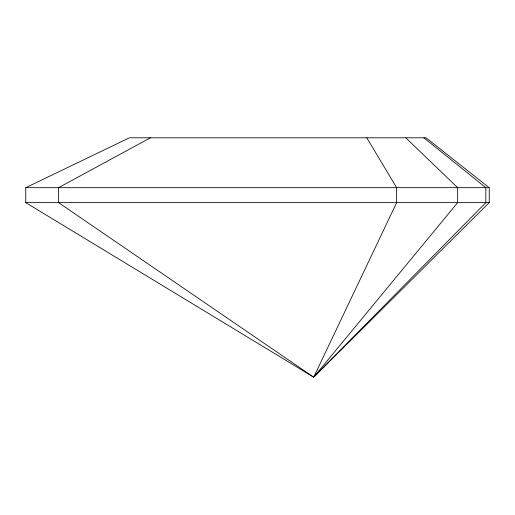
<?xml version="1.0" encoding="UTF-8"?>
<svg xmlns="http://www.w3.org/2000/svg" width="515" height="515" viewBox="0 0 515 515"><rect width="100%" height="100%" fill="white"/><g stroke="black" fill="none" stroke-linecap="round" stroke-linejoin="round"><path stroke-width="0.77" d="M489.199 202.64L313.68 377.192L25.75 202.64L25.75 187.679L129.407 137.808L426.04 137.808L489.199 187.679M150.406 137.808L58.562 187.679L58.562 202.64L313.68 377.192L485.845 202.64L485.845 187.679L423.864 137.808M25.75 187.679L489.25 187.679L489.25 195.159L489.25 202.64L25.75 202.64M405.814 137.808L457.648 187.679L457.648 202.64L313.68 377.192L396.64 202.64L396.64 187.679L366.77 137.808"/></g></svg>
